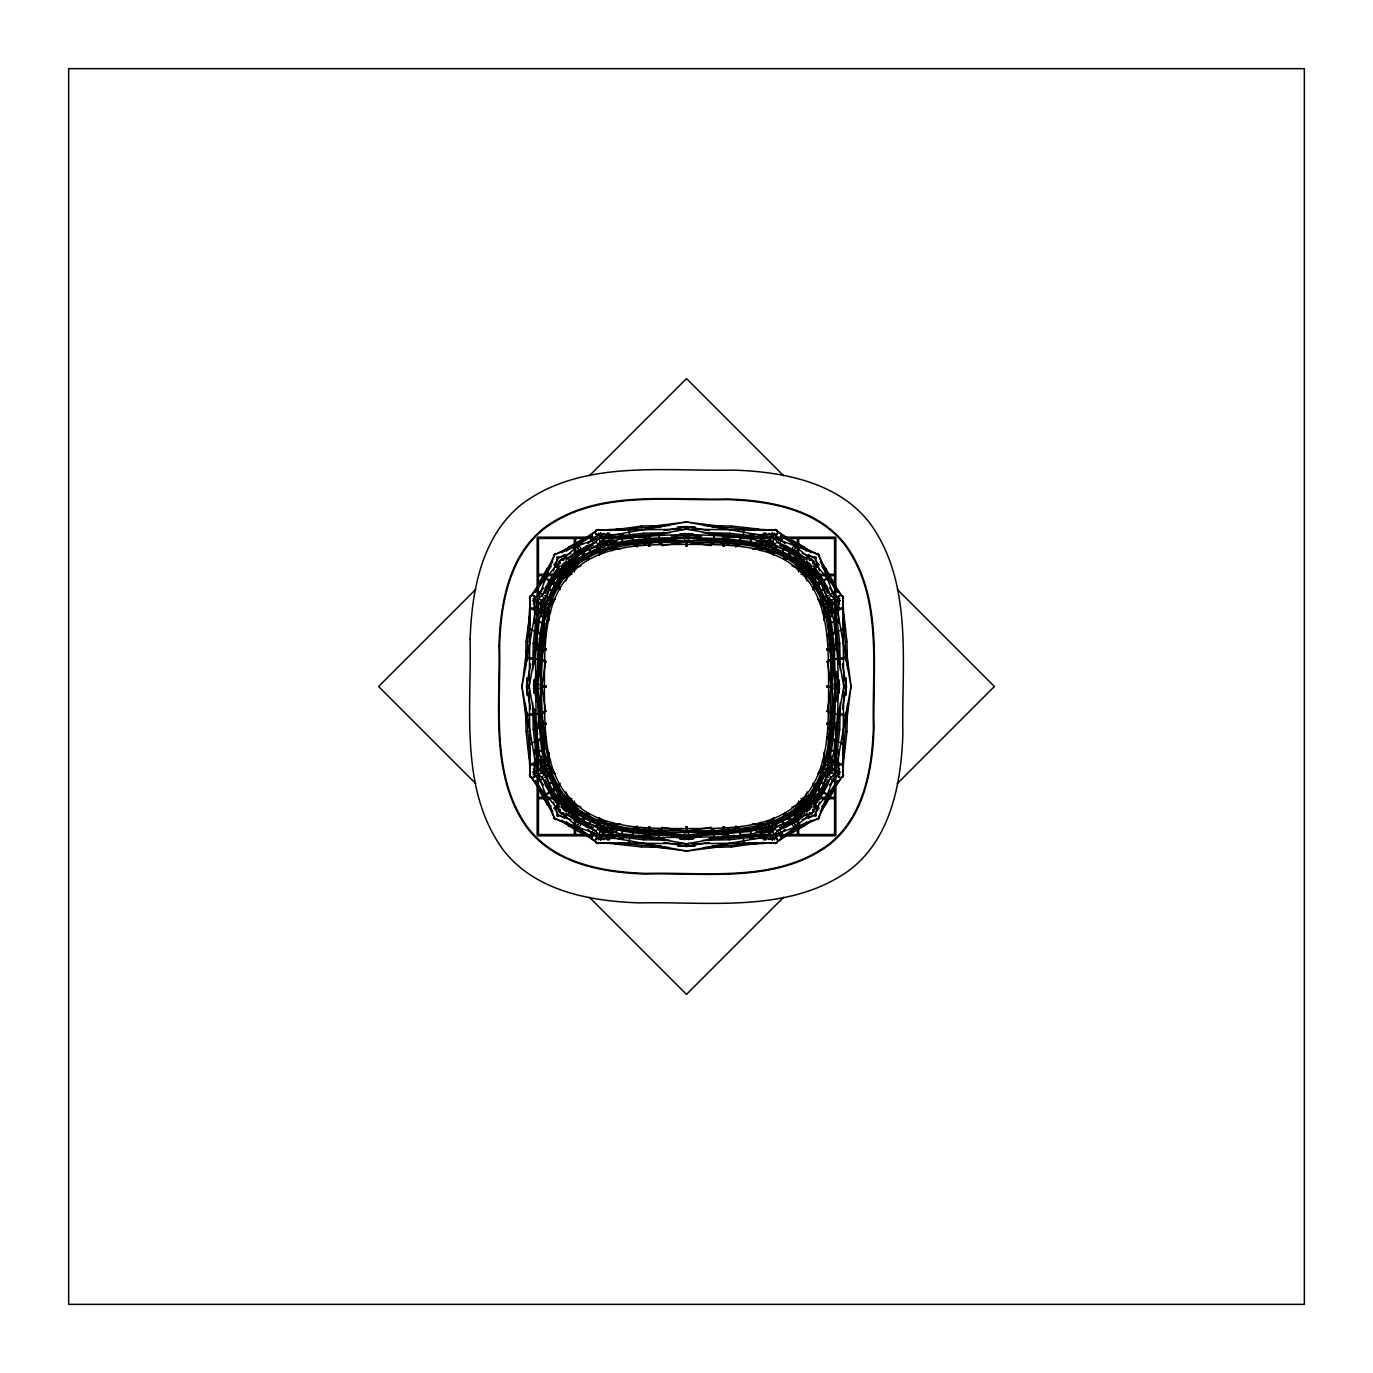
<?xml version="1.0" encoding="UTF-8"?>
<svg xmlns="http://www.w3.org/2000/svg" width="1373" height="1373" viewBox="0 0 1373 1373"><rect width="100%" height="100%" fill="white"/><g stroke="black" fill="none" stroke-linecap="round" stroke-linejoin="round"><path stroke-width="1.5" d="M533.239 659.4L533.239 658.233L526.425 656.998L526.425 658.148L533.239 659.4L533.239 658.233M549.732 792.41L549.732 791.26L549.732 792.41L552.203 792.427L556.494 789.08M584.366 816.884L584.366 815.734L575.201 828.691L579.921 821.449L579.921 822.599L582.392 822.616M788.634 556.116L788.634 557.266L797.799 544.309L793.079 551.551L793.079 550.401L790.608 550.384M823.268 580.59L823.268 581.74L823.268 580.59L820.797 580.573L816.506 583.92M839.761 714.767L839.761 713.6L846.575 714.852L846.575 716.002L839.761 714.767L839.761 713.6M529.223 688.302L530.27 595.882M533.754 688.354L533.857 679.892M534.131 655.11L534.183 650.888M534.492 623.411L534.801 595.933L534.166 608.136M838.508 749.589L838.199 777.067L838.834 764.864M838.817 722.112L838.869 717.89M839.143 693.108L839.246 684.646M842.73 777.118L843.777 684.698M543.021 648.296L543.073 644.04M543.193 632.85L543.451 609.869M829.549 763.131L829.807 740.15M829.927 728.96L829.979 724.704M535.916 688.319L536.156 671.363M536.5 646.46L537.169 599.812M541.46 616.837L541.7 599.881M831.3 773.119L831.54 756.163M835.831 773.188L836.5 726.54M836.844 701.637L837.084 684.681M525.464 669.355L526.065 641.534L530.51 609.801M526.923 677.953L526.923 695.047M527.301 660.825L527.713 641.569L530.373 617.678L528.742 617.507L530.356 617.781M845.699 712.175L845.287 731.431L842.627 755.322L844.258 755.493L846.935 731.534L847.536 703.645M846.077 695.047L846.077 677.953M532.69 670.127L533.256 643.559L534.904 643.594L537.461 620.802L535.848 620.51L537.701 612.444M534.114 680.39L534.114 692.61M534.475 664.034L534.904 643.594L533.256 643.491L535.83 620.613L537.461 620.802M539.383 670.058L539.915 645.43L541.563 645.464L540.481 686.483L541.563 727.536L539.932 727.639L544.171 757.33M757.33 828.829L727.639 833.068L727.45 831.437L686.517 832.519L645.464 831.437L645.43 833.085L670.058 833.617M645.55 831.437L645.361 833.068L623.479 830.631L623.668 828.983L645.773 831.643L645.876 829.996L624.286 827.576L607.175 823.611L606.815 825.224L624.011 829.189L624.389 827.593L624.114 829.206M727.158 541.357L727.124 543.004L748.714 545.424L765.825 549.389L766.185 547.776L748.989 543.811L727.227 541.357L727.055 543.004C687.135 542.816 646.202 538.971 607.175 549.389L606.815 547.776L624.011 543.811L645.773 541.357L645.945 543.004L645.842 541.357M615.67 544.171L645.361 539.932L645.55 541.563L686.483 540.481L727.536 541.563L727.57 539.915L702.942 539.383M828.829 757.33L833.068 727.639L831.437 727.45L832.519 686.517L831.437 645.464L833.068 645.361L828.829 615.67M833.617 702.942L833.085 727.57L831.437 727.536M838.525 708.966L838.096 729.406L835.539 752.198L837.152 752.49L835.299 760.556M838.886 692.61L838.886 680.39M840.31 702.873L839.744 729.441L838.096 729.406L839.744 729.509L837.17 752.387L835.539 752.198M541.872 686.191L542.112 679.841M543.279 648.588L544.961 604.206M548.874 620.819L549.406 606.488M607.964 828.176L608.136 823.663M764.864 549.337L765.036 544.824M823.594 766.512L824.126 752.181M828.039 768.794L829.721 724.412M830.888 693.159L831.128 686.809M528.399 629.006L530.356 595.779M842.644 777.221L844.601 743.994M541.357 645.842L543.004 645.876L541.357 645.773L543.794 624.114L547.776 606.815L549.389 607.175C538.714 658.954 538.714 714.046 549.389 765.825L547.776 766.185L543.811 748.989L545.407 748.611L543.794 748.886M541.786 643.559L544.017 623.668L542.369 623.479L539.932 645.361L541.563 645.55M670.127 840.31L643.559 839.744L643.594 838.096L620.802 835.539L620.613 837.17L643.491 839.744L643.662 838.096L664.034 838.525M645.773 831.643L645.945 829.996C685.865 830.184 726.798 834.029 765.825 823.611L766.185 825.224L748.989 829.189L748.611 827.593L748.886 829.206M727.45 541.563L727.639 539.932L757.33 544.171M702.873 532.69L729.441 533.256L729.406 534.904L752.198 537.461L752.387 535.83L729.509 533.256L729.338 534.904L708.966 534.475M831.643 645.842L829.996 645.876L831.643 645.773L829.206 624.114L825.224 606.815L823.611 607.175C834.029 646.237 830.184 687.187 829.996 727.124L831.643 727.227L828.983 749.332L830.631 749.521L829 749.229M526.597 650.407L521.791 688.027L537.495 599.486M527.644 677.987L526.563 686.483L527.644 695.013M845.356 695.013L846.437 686.517L845.356 677.987M846.403 722.593L851.209 684.973L835.505 773.514M537.135 688.045L543.794 643.834M548.496 612.718L549.131 608.514M541.614 688.714L545.665 661.803M688.045 542.181L688.714 537.701M684.286 835.299L684.955 830.819M827.335 711.197L831.386 684.286M823.869 764.486L824.504 760.282M829.206 729.166L835.865 684.955M528.965 687.959L537.65 638.496M542.764 609.389L543.862 603.142M533.428 688.731L535.985 674.177M837.015 698.823L839.572 684.269M829.138 769.858L830.236 763.611M835.35 734.504L844.035 685.041M526.546 686.637L530.613 663.897M540.104 610.625L541.957 600.293M535.642 687.976L536.311 684.235M537.529 677.507L541.649 654.458M542.764 648.176L543.519 643.988M603.125 836.157L603.914 831.695M769.086 541.305L769.875 536.843M829.481 729.012L830.236 724.824M831.351 718.542L835.471 695.493M836.689 688.765L837.358 685.024M831.043 772.707L832.896 762.375M842.387 709.103L846.455 686.363M533.428 604.446L534.749 598.748L533.136 598.371L534.715 598.851M540.241 608.771L541.631 602.713L540.018 602.335M602.335 832.982L602.713 831.369L608.771 832.759M617.781 842.644L617.404 844.241L609.801 842.49M620.888 835.556L620.51 837.152L612.444 835.299M752.112 537.444L752.49 535.848L760.556 537.701M755.219 530.356L755.596 528.759L763.199 530.51M770.665 540.018L770.287 541.631L764.229 540.241M832.759 764.229L831.369 770.287L832.982 770.665M839.572 768.554L838.251 774.252L839.864 774.629L838.285 774.149M842.49 763.199L844.241 755.596L842.644 755.219M544.171 615.67L542.386 623.393L544 623.771M623.771 829L623.393 830.614L615.67 828.829M749.229 544L749.607 542.386L749.332 544.017L729.441 541.786M829.206 748.886L827.576 748.714L829.189 748.989L825.224 766.185L823.611 765.825L827.593 748.611L829.996 727.055L831.643 727.158M735.859 547.089L736.855 544.377L739.326 544.377L739.326 545.527L736.855 545.527L736.855 544.377M636.145 828.623L636.145 827.473L633.674 827.473L633.674 828.623L636.145 828.623L637.141 825.911M538.01 598.937L554.949 553.576M540.79 604.463L542.266 600.516M545.939 590.665L549.629 580.796M553.302 570.945L558.451 557.129M558.794 584.555L560.287 580.573M812.713 792.427L814.206 788.445M814.549 815.871L819.698 802.055M823.371 792.204L827.061 782.335M830.734 772.484L832.21 768.537M818.051 819.424L834.99 774.063M543.657 604.583L560.802 559.377L563.616 560.459M554.606 588.485L556.837 582.598M562.793 566.877L564.286 562.947M560.459 809.384L559.377 812.198L604.583 829.343M812.541 563.616L813.623 560.802L768.417 543.657M808.714 810.053L810.207 806.123M816.163 790.402L818.394 784.515M829.343 768.417L812.198 813.623L809.384 812.541M535.453 592.278L539.263 582.306L547.158 568.611L548.582 569.435L540.739 583.01L539.314 582.186L540.808 582.89L539.28 586.872M598.851 838.285L598.268 839.83L598.748 838.251L604.446 839.572M774.149 534.715L774.732 533.17L774.252 534.749L768.554 533.428M833.72 786.128L832.192 790.11L833.737 790.694L837.547 780.722M542.249 596.517L545.888 586.992L553.422 573.914L560.064 565.951M543.777 597.101L541.597 602.816L540.052 602.232M545.235 593.29L547.415 587.575L545.888 586.992L547.364 587.695L554.846 574.738L553.422 573.914L554.761 574.858L557.387 571.717M549.217 598.628L559.206 578.822M602.232 832.948L602.816 831.403L597.101 829.223M770.768 540.052L770.184 541.597L775.899 543.777M780.722 553.319L780.139 554.864C801.66 564.818 817.107 584.744 823.646 607.295L825.19 606.694L819.458 591.917L821.003 591.334L823.783 598.628M821.552 775.608L819.458 781.083L821.003 781.666L823.783 774.372M827.765 779.71L825.585 785.425L827.112 786.008L830.751 776.483M829.223 775.899L831.403 770.184L832.948 770.768M548.479 609.681L551.774 602.078M557.541 588.777L567.495 565.865L571.649 567.667M565.83 581.071L570.825 569.572M567.667 801.351L565.865 805.505L588.777 815.459M569.778 807.204L571.58 803.051M801.42 569.949L803.222 565.796M805.333 571.649L807.135 567.495L784.223 557.541M802.175 803.428L807.17 791.929M815.459 784.223L805.505 807.135L801.351 805.333M821.226 770.922L824.521 763.319M545.184 574.086L555.224 553.456M555.636 562.964L558.382 557.301M814.618 815.699L817.364 810.036M817.776 819.544L827.816 798.914M607.055 839.572L609.526 839.572L607.055 839.572L608.737 836.277M764.263 536.723L765.945 533.428L763.474 533.428L765.945 533.428M553.388 592.158L560.647 579.646L569.246 569.349L570.516 570.413L580.83 561.814L592.982 554.812L607.295 549.354L606.694 547.81L591.917 553.542L591.334 551.997L598.628 549.217M579.887 812.541L580.71 811.1C565.247 800.202 554.829 783.64 549.354 765.705L547.81 766.306L553.319 780.722L554.864 780.139L553.388 780.842L560.647 793.354L569.246 803.651L570.516 802.587L569.349 803.754L579.766 812.456L592.158 819.612M780.962 553.491L781.786 552.049L794.178 559.206M793.113 560.459L792.29 561.9L793.234 560.544L803.651 569.246L802.587 570.516L803.754 569.349L812.456 579.766L819.612 592.158M780.842 819.612L793.354 812.353L803.651 803.754L802.587 802.484L803.754 803.651L812.456 793.234L819.612 780.842L818.188 780.018L823.646 765.705L825.19 766.306L819.681 780.722L818.136 780.139C808.182 801.66 788.256 817.107 765.705 823.646L766.306 825.19L780.722 819.681L780.139 818.136L781.786 820.951L794.178 813.794M813.794 794.178L820.951 781.786L819.509 780.962M778.68 540.619L780.722 537.427M590.836 833.977L592.879 830.785M780.121 542.215L782.164 539.023M592.278 835.573L594.32 832.381M562.638 578.067L560.836 576.9L559 579.749L560.785 580.916L562.072 578.943L560.27 577.776M577.776 812.73L578.943 810.928L580.916 812.215L579.749 814L576.9 812.164L578.067 810.362M795.224 560.27L794.057 562.072L792.084 560.785L793.251 559L796.1 560.836L794.933 562.638M810.362 794.933L812.164 796.1L814 793.251L812.215 792.084L810.928 794.057L812.73 795.224M529.446 598.216L541.357 580.539M533.205 600.756L535.59 597.204M775.745 535.573L778.285 531.814M594.715 841.186L597.255 837.427M837.41 775.796L839.795 772.244M831.643 792.461L843.554 774.784M563.943 576.162L562.57 578.084L560.819 576.849M576.849 812.181L578.084 810.43L576.162 809.057M796.151 560.819L794.916 562.57L796.838 563.943M809.057 796.838L810.43 794.916L812.181 796.151M544.051 606.54L559.189 586.168M569.229 572.678L571.769 569.246M548.96 607.553L555.276 599.04M767.198 550.247L769.893 546.608M603.107 826.392L605.802 822.753M817.724 773.96L824.04 765.447M801.231 803.754L803.771 800.322M813.811 786.832L828.949 766.46M574.034 810.242L575.338 808.543M797.662 564.457L798.966 562.758M788.377 553.25L795.345 544.309L795.345 545.459M584.623 819.75L577.655 828.691L577.655 827.541M556.443 577.484L536.294 601.906L538.628 603.828M539.795 604.789L545.184 598.25M557.232 583.645L559.909 580.401M769.172 538.628L771.094 536.294L795.516 556.443M771.489 542.507L774.372 539.005M598.628 833.995L601.511 830.493M603.828 834.372L601.906 836.706L577.484 816.557M813.091 792.599L815.768 789.355M827.816 774.75L833.205 768.211M816.557 795.516L836.706 771.094L834.372 769.172M552.735 561.9L547.243 568.491L548.496 569.538L551.26 566.26M529.412 597.907L561.78 559.086M532.896 600.808L543.674 587.867M549.063 581.414L553.113 576.557M562.552 565.247L565.264 561.986M542.661 605.562L553.542 592.535M775.436 535.607L778.337 532.123M558.022 814.875L556.975 816.128L558.125 814.978M814.978 558.125L816.025 556.872L814.875 558.022M594.663 840.877L597.564 837.393M819.458 780.465L830.339 767.438M807.736 811.014L810.448 807.753M815.613 801.283L818.239 798.142L819.492 799.206L812.936 807.049M819.887 796.443L823.937 791.586M829.326 785.133L840.104 772.192M811.22 813.914L843.588 775.093M821.74 806.74L824.504 803.462L825.757 804.509L820.265 811.1M579.766 812.456L580.83 811.186L592.982 818.188L607.295 823.646L606.694 825.19L592.278 819.681L592.861 818.136L591.214 820.951L578.822 813.794M575.63 814.155L578.05 811.306L580.522 811.306L580.522 813.777M790.831 561.162L796.117 554.949L798.588 554.949M797.37 558.845L794.95 561.694L792.478 561.694L796.117 557.404L796.117 554.949M574.412 818.051L576.883 818.051L576.883 815.596L580.522 811.306M576.883 818.051L582.169 811.838M572.078 572.078C542.867 602.095 544.703 647.73 544.394 686.5C544.703 725.27 542.867 770.905 572.078 800.922C602.095 830.133 647.73 828.297 686.5 828.606C725.27 828.297 770.905 830.133 800.922 800.922C830.133 770.905 828.297 725.27 828.606 686.5C828.297 647.73 830.133 602.095 800.922 572.078C770.905 542.867 725.27 544.703 686.5 544.394C647.73 544.703 602.095 542.867 572.078 572.078L566.311 566.311L563.84 566.311M578.05 813.777L578.239 808.8L574.068 813.52L574.068 815.991L571.597 815.974L571.597 813.503L575.768 808.8M798.091 565.487L801.626 561.66L801.403 557.026L798.932 557.009L798.932 559.48L794.761 564.2L794.95 559.223M797.232 564.2L801.403 559.498L798.932 559.48M564.08 817.467L566.723 814.601M564.08 818.617L566.723 815.768M806.277 557.232L808.92 554.383M806.277 558.399L808.92 555.533M574.909 807.513L571.374 811.34L571.374 813.811L568.92 813.811L568.92 811.34L572.438 807.513M800.562 565.487L804.08 561.66M800.27 565.573L804.2 561.471M572.112 800.888L566.311 806.689L566.328 811.529L568.8 811.529L568.8 809.057L571.425 806.329M801.575 566.671L804.2 563.943L809.16 563.84L809.16 566.311L806.689 566.311L800.888 572.112M568.8 811.529L572.73 807.427M475.676 589.429L378.605 686.5L475.676 783.571M589.429 475.676L686.5 378.605L783.571 475.676M783.571 897.324L686.5 994.395L589.429 897.324M897.324 783.571L994.395 686.5L897.324 589.429M561.471 804.2L565.573 800.27M568.8 809.057L563.84 809.16L563.943 804.2L566.671 801.575M806.329 571.425L809.057 568.8L811.529 568.8L811.529 566.328L809.057 566.328L809.057 568.8M807.427 572.73L811.529 568.8M807.513 572.438L811.34 568.903L813.811 568.92L813.811 571.391L811.34 571.374L807.513 574.909M815.39 566.054L818.239 563.428M553.714 808.251L556.58 805.625M563.943 804.2L559.189 804.08L559.189 801.609L561.66 801.626L565.487 798.091M816.42 567.375L819.286 564.749M554.761 809.572L557.61 806.946M561.66 804.097L565.487 800.562M808.8 575.768L813.52 571.597L815.974 571.614L815.974 574.068L813.52 574.068L808.8 578.239L813.777 578.05L811.306 578.05L811.306 580.522L813.777 580.522M564.2 797.232L559.48 801.403L557.026 801.386L557.026 798.932L559.48 798.932L564.2 794.761L561.729 794.761M558.845 797.37L561.694 794.95L561.694 792.478L557.421 796.117L557.421 798.588L554.949 798.588L554.949 796.117L561.162 790.814M811.306 578.05L814.155 575.63M811.306 580.522L815.579 576.883L818.051 576.883L818.051 574.412L815.579 574.412L815.579 576.883M811.838 582.186L818.051 576.883M561.9 552.735L568.491 547.243L569.538 548.496L566.26 551.26M565.951 560.064L573.794 553.508L586.872 545.939L596.517 542.249M571.717 557.387L574.858 554.761L573.794 553.508L574.738 554.846L587.695 547.364L586.872 545.939L587.575 547.415L593.29 545.235M592.278 553.319L592.861 554.864L592.158 553.388L579.646 560.647L569.349 569.246L570.413 570.516L561.814 580.83L554.812 592.982L549.354 607.295L547.81 606.694L553.542 591.917L551.997 591.334L554.812 592.982L553.319 592.278M812.456 579.766L811.186 580.83L812.541 579.887M560.544 793.234L561.814 792.17L560.459 793.113M801.283 815.613L798.142 818.239L799.206 819.492L807.049 812.936M806.74 821.74L803.462 824.504L804.509 825.757L811.1 820.265M559.086 561.78L597.907 529.412M561.986 565.264L565.247 562.552M576.557 553.113L581.414 549.063M587.867 543.674L600.808 532.896M592.535 553.542L605.562 542.661M532.123 778.337L535.607 775.436M837.393 597.564L840.877 594.663M767.438 830.339L780.465 819.458M772.192 840.104L785.133 829.326M791.586 823.937L796.443 819.887M807.753 810.448L811.014 807.736M775.093 843.588L813.914 811.22M577.484 556.443L601.906 536.294L603.828 538.628M580.401 559.909L583.645 557.232M596.654 546.505L604.789 539.795M538.628 769.172L536.294 771.094L556.443 795.516M539.005 774.372L542.507 771.489M830.493 601.511L833.995 598.628M834.372 603.828L836.706 601.906L816.557 577.484M768.211 833.205L776.346 826.495M789.355 815.768L792.599 813.091M795.516 816.557L771.094 836.706L769.172 834.372M555.447 786.815L543.639 795.997L543.639 797.147L558.245 785.802M557.661 785.099L560.133 785.099L560.133 786.248L557.661 786.248L560.115 783.194M814.755 587.198L829.361 575.853L829.361 577.003L817.553 586.185M812.885 589.806L815.339 586.752L812.867 586.752L812.867 587.901L815.339 587.901M808.543 575.338L810.242 574.034M562.758 798.966L564.457 797.662M569.246 571.769L572.627 569.263M586.168 559.189L606.54 544.051M599.04 555.276L607.553 548.96M546.608 769.893L550.247 767.198M822.753 605.802L826.392 603.107M765.447 824.04L773.96 817.724M766.46 828.949L786.832 813.811M800.373 803.737L803.754 801.231M576.162 563.943L578.084 562.57L576.849 560.819L579.749 559L580.916 560.785L578.943 562.072L577.776 560.27M812.73 577.776L810.928 578.943L812.215 580.916L814 579.749L812.164 576.9L810.43 578.084L809.057 576.162M560.27 795.224L562.072 794.057L560.785 792.084L559 793.251L560.836 796.1L562.57 794.916L563.943 796.838M796.838 809.057L794.916 810.43L796.151 812.181L793.251 814L792.084 812.215L794.057 810.928L795.224 812.73M580.539 541.357L598.216 529.446M597.204 535.59L600.756 533.205M531.814 778.285L535.573 775.745M837.427 597.255L841.186 594.715M772.244 839.795L775.796 837.41M774.784 843.554L792.461 831.643M810.362 578.067L812.164 576.9M560.836 796.1L562.638 794.933M539.967 779.332L536.774 782.541M538.37 781.512L541.563 779.452M544.652 777.461L547.655 775.539M825.345 597.461L828.348 595.539M831.437 593.548L834.63 591.488M833.033 593.668L836.226 590.459M578.822 559.206L591.214 552.049L592.038 553.491M553.491 780.962L552.049 781.786L559.206 794.178M531.608 764.126L536.568 761.62M538.216 760.779L541.322 759.2M531.608 765.293L536.568 762.77M836.432 610.23L841.392 607.707M831.678 613.8L834.784 612.221M836.432 611.38L841.392 608.874M553.456 555.224L574.086 545.184M557.301 558.382L562.964 555.636M810.036 817.364L815.699 814.618M798.914 827.816L819.544 817.776M588.777 557.541L565.865 567.495L567.667 571.649M602.078 551.774L609.681 548.479M569.572 570.825L581.071 565.83M801.351 567.667L805.505 565.865L815.459 588.777M803.051 571.58L807.204 569.778M565.796 803.222L569.949 801.42M571.649 805.333L567.495 807.135L557.541 784.223M791.929 807.17L803.428 802.175M763.319 824.521L770.922 821.226M784.223 815.459L807.135 805.505L805.333 801.351M592.278 535.453L582.306 539.263L568.611 547.158L569.435 548.582L583.01 540.739L582.186 539.314L582.89 540.808L586.872 539.28M597.101 543.777L602.816 541.597L602.232 540.052M819.681 592.278L818.136 592.861L820.951 591.214L813.794 578.822M838.285 598.851L839.83 598.268L838.251 598.748L839.572 604.446M832.948 602.232L831.403 602.816L829.223 597.101M540.052 770.768L541.597 770.184L543.777 775.899M534.715 774.149L533.17 774.732L534.749 774.252L533.428 768.554M775.608 821.552L781.083 819.458L781.666 821.003L774.372 823.783M775.899 829.223L770.184 831.403L770.768 832.948M779.71 827.765L785.425 825.585L786.008 827.112L776.483 830.751M786.128 833.72L790.11 832.192L790.694 833.737L780.722 837.547M604.583 543.657L559.377 560.802L560.459 563.616M562.947 564.286L566.877 562.793M809.384 560.459L812.198 559.377L829.343 604.583M563.616 812.541L560.802 813.623L543.657 768.417M806.123 810.207L810.053 808.714M768.417 829.343L813.623 812.198L812.541 809.384M553.576 554.949L598.937 538.01M557.129 558.451L570.945 553.302M576.849 551.088L590.665 545.939M600.516 542.266L604.463 540.79M580.573 560.287L584.555 558.794M788.445 814.206L792.427 812.713M768.537 832.21L772.484 830.734M782.335 827.061L796.151 821.912M802.055 819.698L815.871 814.549M774.063 834.99L819.424 818.051M534.921 741.866L534.921 740.716L541.254 738.417L541.254 739.566L528.176 744.338L528.176 743.188L530.63 743.188L530.63 744.338L528.159 744.338L530.63 744.338M838.079 631.134L838.079 632.284L831.746 634.583L831.746 633.434L844.824 628.662L844.824 629.812L842.37 629.812L842.37 628.662L844.841 628.662L842.37 628.662M609.801 530.51L641.466 526.065L669.355 525.464M604.446 533.428L598.748 534.749L598.371 533.136L598.851 534.715M612.444 537.701L620.51 535.848L620.888 537.444L643.662 534.904L664.034 534.475M608.771 540.241L602.713 541.631L602.335 540.018M832.982 602.335L831.369 602.713L832.759 608.771M842.644 617.781L844.241 617.404L842.49 609.801M838.525 664.034L838.096 643.594L835.539 620.802L837.152 620.51L835.299 612.444M829 623.771L830.614 623.393L828.983 623.668L831.214 643.559M544 749.229L542.386 749.607L544.017 749.332L541.357 727.227L543.004 727.055L541.357 727.158M534.475 708.966L534.904 729.406L537.461 752.198L535.848 752.49L537.701 760.556M530.356 755.219L528.759 755.596L530.51 763.199M540.018 770.665L541.631 770.287L540.241 764.229M764.229 832.759L770.287 831.369L770.665 832.982M760.556 835.299L752.49 837.152L752.112 835.556L729.338 838.096L708.966 838.525M768.554 839.572L774.252 838.251L774.629 839.864L774.149 838.285M763.199 842.49L731.534 846.935L703.645 847.536M533.239 713.6L526.425 714.852L526.425 716.002L533.239 714.767L533.239 713.6L533.239 714.767M542.129 711.986L544.6 711.986L544.6 713.136L542.129 713.136L542.129 711.986L546.248 711.231M839.761 658.233L846.575 656.998L846.575 658.148L839.761 659.4L839.761 658.233L839.761 659.4M826.752 661.769L830.871 661.014L830.871 659.864L828.4 659.864L828.4 661.014L830.871 661.014M599.486 537.495L687.924 521.723L650.407 526.597M600.293 541.957L610.625 540.104M663.897 530.613L686.637 526.546M643.988 543.519L648.176 542.764M654.458 541.649L677.507 537.529M684.235 536.311L687.976 535.642M831.695 603.914L836.157 603.125M536.843 769.875L541.305 769.086M685.024 837.358L688.765 836.689M695.493 835.471L718.542 831.351M724.824 830.236L729.012 829.481M686.363 846.455L709.103 842.387M762.375 832.896L772.707 831.043M773.514 835.505L685.076 851.277L722.593 846.403M603.142 543.862L609.389 542.764M638.496 537.65L687.959 528.965M674.177 535.985L688.731 533.428M684.269 839.572L698.823 837.015M685.041 844.035L734.504 835.35M763.611 830.236L769.858 829.138M608.514 549.131L612.718 548.496M643.834 543.794L688.045 537.135M661.803 545.665L688.714 541.614M537.701 688.714L542.181 688.045M830.819 684.955L835.299 684.286M684.286 831.386L711.197 827.335M684.955 835.865L729.166 829.206M760.282 824.504L764.486 823.869M677.987 527.644L686.483 526.563L695.013 527.644M695.013 845.356L686.517 846.437L677.987 845.356M643.559 541.786L623.668 544.017L623.479 542.369L623.771 544M835.539 620.802L837.17 620.613L839.744 643.491L838.096 643.662L839.744 643.559L840.31 670.127M537.461 752.198L535.83 752.387L533.256 729.509L534.904 729.338L533.256 729.441L532.69 702.873M727.158 831.643L727.124 829.996L727.227 831.643L749.332 828.983L749.521 830.631L749.229 829M595.779 530.356L625.367 528.622M608.136 534.166L596.036 534.886L623.411 534.492M764.864 838.834L776.964 838.114L749.589 838.508M747.633 844.378L777.221 842.644M604.206 544.961L648.588 543.279M679.841 542.112L686.191 541.872M606.488 549.406L620.819 548.874M823.663 608.136L828.176 607.964M544.824 765.036L549.337 764.864M752.181 824.126L766.512 823.594M686.809 831.128L693.159 830.888M724.412 829.721L768.794 828.039M660.825 527.301L641.569 527.713L617.678 530.373L617.507 528.742L617.781 530.356M677.953 526.923L695.047 526.923M670.127 532.69L643.559 533.256L643.594 534.904L643.491 533.256L620.613 535.83L620.802 537.461M680.39 534.114L692.61 534.114M670.058 539.383L645.43 539.915L645.464 541.563M831.437 645.464L833.085 645.43L833.617 670.058M541.563 727.536L539.915 727.57L539.383 702.942M702.942 833.617L727.57 833.085L727.536 831.437M692.61 838.886L680.39 838.886M702.873 840.31L729.441 839.744L729.406 838.096L729.509 839.744L752.387 837.17L752.198 835.539M695.047 846.077L677.953 846.077M712.175 845.699L731.431 845.287L755.322 842.627L755.493 844.258L755.219 842.644M599.812 537.169L646.46 536.5M671.363 536.156L688.319 535.916M599.881 541.7L616.837 541.46M756.163 831.54L773.119 831.3M684.681 837.084L701.637 836.844M726.54 836.5L773.188 835.831M595.882 530.27L688.302 529.223M650.888 534.183L655.11 534.131M679.892 533.857L688.354 533.754M609.869 543.451L632.85 543.193M644.04 543.073L648.296 543.021M724.704 829.979L728.96 829.927M740.15 829.807L763.131 829.549M684.646 839.246L693.108 839.143M717.89 838.869L722.112 838.817M684.698 843.777L777.118 842.73M630.482 529.978L630.482 528.828L628.01 528.828L628.01 529.978M607.055 533.428L609.526 533.428L607.055 533.428L608.737 536.723M582.392 550.384L579.921 550.401L579.921 551.551L575.184 544.309L584.366 557.266M572.73 565.573L568.8 561.471L566.328 561.471L566.311 566.311M575.63 558.845L578.05 561.694L580.522 561.694L580.522 559.223M571.425 566.671L568.8 563.943L563.84 563.84L563.943 568.8L566.671 571.425M563.943 566.328L561.471 566.328L561.66 571.374L565.487 574.909M563.943 568.8L561.471 568.8L565.573 572.73M561.729 578.239L564.2 578.239L559.48 574.068L557.026 574.068L557.026 571.614L559.48 571.597L564.2 575.768M556.494 583.92L552.203 580.573L549.732 580.59L549.732 581.74M530.63 628.662L528.176 628.662L528.176 629.812L530.63 629.812L530.63 628.662L528.159 628.662L541.254 633.434L541.254 634.583L534.921 632.284L534.921 631.134M528.176 629.812L530.63 629.812M534.921 632.284L537.392 632.284M835.608 740.716L838.079 740.716L838.079 741.866M842.37 743.188L844.824 743.188L844.841 744.338L842.37 744.338L842.37 743.188L844.841 743.188M816.506 789.08L820.797 792.427L823.268 792.41L823.268 791.26M811.271 794.761L808.8 794.761L813.52 798.932L815.974 798.932L815.974 801.386L813.52 801.403L808.8 797.232M806.329 801.575L809.057 804.2L811.529 804.2L811.529 806.672L806.689 806.689L800.888 800.888M801.575 806.329L804.2 809.057L809.16 809.16L809.16 806.689M797.37 814.155L794.95 811.306L792.478 811.306L792.478 813.777M790.608 822.616L793.079 822.599L793.079 821.449L797.816 828.691L788.634 815.734M765.945 839.572L763.474 839.572L765.945 839.572L764.263 836.277M742.518 843.022L742.518 844.172L744.99 844.172L744.99 843.022M630.482 528.828L628.01 528.828L630.464 536.723M742.518 529.978L742.518 528.828L744.99 528.828L744.99 529.978M646.923 537.152L537.804 537.152L537.804 538.456L631.94 538.456M726.077 537.152L835.196 537.152L835.196 538.456L741.06 538.456M646.923 538.456L681.145 538.456M691.855 538.456L726.077 538.456M636.145 544.377L633.674 544.377L633.674 545.527L636.145 545.527L636.145 544.377L637.141 547.089M574.412 554.949L576.883 554.949L582.169 561.162M578.05 561.694L580.522 561.694L576.883 557.404L574.412 557.421L574.326 537.804L575.63 537.804L575.63 554.915M574.068 559.48L574.068 557.009L571.597 557.026L571.597 559.498L574.068 559.48L578.239 564.2L578.05 559.223M571.374 561.66L571.374 559.189L568.92 559.189L568.92 561.66L571.374 561.66L574.909 565.487M561.66 571.374L559.189 571.391L559.189 568.92L561.66 568.903L565.487 572.438M557.06 574.326L537.804 574.326L537.804 575.63L554.915 575.63M561.334 574.326L572.043 574.326M800.957 574.326L811.666 574.326M815.94 574.326L835.196 574.326L835.196 575.63L818.085 575.63M559.206 575.63L569.898 575.63M803.102 575.63L813.794 575.63M554.949 574.412L554.949 576.883L557.421 576.883L561.694 580.522L561.694 578.05L558.845 575.63M557.661 587.901L560.133 587.901L560.133 586.752L557.661 586.752L560.115 589.806M550.642 611.5L537.804 611.5L537.804 612.804L550.642 612.804M822.358 611.5L835.196 611.5L835.196 612.804L822.358 612.804M546.368 648.674L537.804 648.674L537.804 649.978L546.368 649.978M826.632 648.674L835.196 648.674L835.196 649.978L826.632 649.978M542.129 661.014L544.6 661.014L544.6 659.864L542.129 659.864L542.129 661.014L546.248 661.769M542.078 685.848L546.368 685.848M826.632 685.848L830.922 685.848M542.078 687.152L546.368 687.152M826.632 687.152L830.922 687.152M830.871 711.986L828.4 711.986L828.4 713.136L830.871 713.136L830.871 711.986L826.752 711.231M546.368 723.022L537.804 723.022L537.804 724.326L546.368 724.326M826.632 723.022L835.196 723.022L835.196 724.326L826.632 724.326M842.37 744.338L844.841 744.338L831.746 739.566L831.746 738.417L838.079 740.716M550.642 760.196L537.804 760.196L537.804 761.5L550.642 761.5M822.358 760.196L835.196 760.196L835.196 761.5L822.358 761.5M815.339 785.099L812.867 785.099L812.867 786.248L815.339 786.248L812.885 783.194M814.155 797.37L811.306 794.95L811.306 792.478L815.579 796.117L818.051 796.117L818.051 798.588M554.915 797.37L537.804 797.37L537.804 798.674L557.06 798.674M559.206 797.37L569.898 797.37M803.102 797.37L813.794 797.37M818.085 797.37L835.196 797.37L835.196 798.674L815.579 798.588L815.579 796.117M561.334 798.674L572.043 798.674M800.957 798.674L811.666 798.674M807.513 798.091L811.34 801.626L813.811 801.609L813.811 804.08L811.34 804.097L807.513 800.562M794.95 813.777L794.95 811.306L792.478 811.306L796.117 815.596L796.117 818.051L798.588 818.051M798.091 807.513L801.626 811.34L804.08 811.34L800.562 807.513M794.761 811.271L794.761 808.8L798.932 813.52L801.403 813.503L797.232 808.8M801.626 813.811L804.08 813.811L804.2 809.057M796.117 815.596L798.588 815.579L798.674 835.196L797.37 835.196L797.37 818.085M736.855 828.623L739.326 828.623L739.326 827.473L736.855 827.473L736.855 828.623L735.859 825.911M631.94 834.544L537.804 834.544L537.804 835.848L646.923 835.848M646.923 834.544L681.145 834.544M691.855 834.544L726.077 834.544M741.06 834.544L835.196 834.544L835.196 835.848L726.077 835.848M630.482 843.022L630.482 844.172L628.01 844.172L628.01 843.022M742.518 844.172L744.99 844.172L742.536 836.277M742.518 528.828L744.99 528.828L742.536 536.723M796.117 557.404L798.588 557.421L798.674 537.804L797.37 537.804L797.37 554.915M801.626 559.189L804.08 559.189L804.2 563.943M801.626 561.66L806.672 561.471L806.689 566.311M842.37 629.812L844.824 629.812M835.608 632.284L838.079 632.284M534.921 740.716L537.392 740.716M528.176 743.188L530.63 743.188M559.223 792.478L561.694 792.478M559.223 794.95L561.694 794.95M554.949 796.117L557.421 796.117M566.311 806.689L561.471 806.672L561.66 801.626M568.92 811.34L571.374 811.34M571.597 813.503L574.068 813.52M576.883 815.596L574.412 815.579L574.326 835.196L575.63 835.196L575.63 818.085M630.482 844.172L628.01 844.172L630.464 836.277M684.698 529.223L777.118 530.27M684.646 533.754L693.108 533.857M717.89 534.131L722.112 534.183M749.589 534.492L777.067 534.801L764.864 534.166M724.704 543.021L728.96 543.073M740.15 543.193L763.131 543.451M609.869 829.549L632.85 829.807M644.04 829.927L648.296 829.979M623.411 838.508L595.933 838.199L608.136 838.834M650.888 838.817L655.11 838.869M679.892 839.143L688.354 839.246M595.882 842.73L688.302 843.777M684.681 535.916L701.637 536.156M726.54 536.5L773.188 537.169M756.163 541.46L773.119 541.7M599.881 831.3L616.837 831.54M599.812 835.831L646.46 836.5M671.363 836.844L688.319 837.084M703.645 525.464L731.466 526.065L755.493 528.742L755.322 530.373L731.363 527.695L712.175 527.301M660.825 845.699L641.569 845.287L617.678 842.627L617.507 844.258L641.466 846.935L669.355 847.536M686.809 541.872L693.159 542.112M724.412 543.279L768.794 544.961M752.181 548.874L766.512 549.406M544.824 607.964L549.337 608.136M823.663 764.864L828.176 765.036M606.488 823.594L620.819 824.126M604.206 828.039L648.588 829.721M679.841 830.888L686.191 831.128M747.633 528.622L777.221 530.356M595.779 842.644L625.367 844.378M722.593 526.597L684.973 521.791L773.514 537.495M650.407 846.403L688.027 851.209L599.486 835.505M684.955 537.135L729.166 543.794M760.282 548.496L764.486 549.131M684.286 541.614L711.197 545.665M830.819 688.045L835.299 688.714M537.701 684.286L542.181 684.955M661.803 827.335L688.714 831.386M608.514 823.869L612.718 824.504M643.834 829.206L688.045 835.865M685.041 528.965L734.504 537.65M763.611 542.764L769.858 543.862M684.269 533.428L698.823 535.985M674.177 837.015L688.731 839.572M603.142 829.138L609.389 830.236M638.496 835.35L687.959 844.035M686.363 526.546L709.103 530.613M762.375 540.104L772.707 541.957M685.024 535.642L688.765 536.311M695.493 537.529L718.542 541.649M724.824 542.764L729.012 543.519M536.843 603.125L541.305 603.914M831.695 769.086L836.157 769.875M643.988 829.481L648.176 830.236M654.458 831.351L677.507 835.471M684.235 836.689L687.976 837.358M600.293 831.043L610.625 832.896M663.897 842.387L686.637 846.455M774.063 538.01L819.424 554.949M768.537 540.79L772.484 542.266M782.335 545.939L796.151 551.088M802.055 553.302L815.871 558.451M788.445 558.794L792.427 560.287M580.573 812.713L584.555 814.206M557.129 814.549L570.945 819.698M576.849 821.912L590.665 827.061M600.516 830.734L604.463 832.21M553.576 818.051L598.937 834.99M806.123 562.793L810.053 564.286M562.947 808.714L566.877 810.207M780.722 535.453L790.694 539.263L804.389 547.158L803.565 548.582L789.99 540.739L790.814 539.314L790.11 540.808L786.128 539.28M776.483 542.249L786.008 545.888L799.086 553.422L807.049 560.064M779.71 545.235L785.425 547.415L786.008 545.888L785.305 547.364L798.262 554.846L799.086 553.422L798.142 554.761L801.283 557.387M774.372 549.217L781.666 551.997L781.083 553.542L766.306 547.81L765.705 549.354L780.139 554.864L780.842 553.388L793.354 560.647M597.392 821.552L591.917 819.458L591.334 821.003L598.628 823.783M593.29 827.765L587.575 825.585L586.992 827.112L596.517 830.751M586.872 833.72L582.89 832.192L582.306 833.737L592.278 837.547M763.319 548.479L770.922 551.774M791.929 565.83L803.428 570.825M565.796 569.778L569.949 571.58M803.051 801.42L807.204 803.222M569.572 802.175L581.071 807.17M602.078 821.226L609.681 824.521M798.914 545.184L819.544 555.224M810.036 555.636L815.699 558.382M557.301 814.618L562.964 817.364M553.456 817.776L574.086 827.816M831.678 759.2L834.784 760.779M836.432 761.62L841.392 764.126M531.608 607.707L536.568 610.23M836.432 762.77L841.392 765.293M531.608 608.874L536.568 611.38M538.216 612.221L541.322 613.8M560.459 579.887L561.9 580.71L560.544 579.766M812.541 793.113L811.1 792.29L812.456 793.234M833.033 779.332L836.226 782.541M825.345 775.539L828.348 777.461M831.437 779.452L834.63 781.512M538.37 591.488L541.563 593.548M544.652 595.539L547.655 597.461M539.967 593.668L536.774 590.459M774.784 529.446L792.461 541.357M772.244 533.205L775.796 535.59M837.427 775.745L841.186 778.285M531.814 594.715L535.573 597.255M597.204 837.41L600.756 839.795M580.539 831.643L598.216 843.554M766.46 544.051L786.832 559.189M800.373 569.263L803.754 571.769M765.447 548.96L773.96 555.276M822.753 767.198L826.392 769.893M546.608 603.107L550.247 605.802M599.04 817.724L607.553 824.04M569.246 801.231L572.627 803.737M586.168 813.811L606.54 828.949M562.758 574.034L564.457 575.338M808.543 797.662L810.242 798.966M817.553 786.815L829.361 795.997L829.361 797.147L814.755 785.802M558.245 587.198L543.639 575.853L543.639 577.003L555.447 586.185M768.211 539.795L776.346 546.505M789.355 557.232L792.599 559.909M830.493 771.489L833.995 774.372M539.005 598.628L542.507 601.511M580.401 813.091L583.645 815.768M596.654 826.495L604.789 833.205M775.093 529.412L813.914 561.78M772.192 532.896L785.133 543.674M791.586 549.063L796.443 553.113M807.753 562.552L811.014 565.264M837.393 775.436L840.877 778.337M532.123 594.663L535.607 597.564M561.986 807.736L565.247 810.448M576.557 819.887L581.414 823.937M587.867 829.326L600.808 840.104M559.086 811.22L597.907 843.588M811.1 552.735L804.509 547.243L803.462 548.496L806.74 551.26M767.438 542.661L780.465 553.542M558.125 558.022L556.872 556.975L558.022 558.125M814.875 814.978L816.128 816.025L814.978 814.875M592.535 819.458L605.562 830.339M571.717 815.613L574.858 818.239L573.794 819.492L565.951 812.936M566.26 821.74L569.538 824.504L568.491 825.757L561.9 820.265M811.838 790.814L818.051 796.117M554.949 576.883L561.162 582.186M554.761 563.428L557.61 566.054M816.42 805.625L819.286 808.251M553.714 564.749L556.58 567.375M815.39 806.946L818.239 809.572M807.427 800.27L811.529 804.2M800.27 807.427L804.2 811.529L806.672 811.529L806.689 806.689M568.92 561.66L572.438 565.487M806.277 814.601L808.92 817.467M806.277 815.768L808.92 818.617M564.08 554.383L566.723 557.232M564.08 555.533L566.723 558.399M571.597 559.498L575.768 564.2M790.831 811.838L796.117 818.051M820.265 561.9L825.757 568.491L824.504 569.538L821.74 566.26M812.936 565.951L819.492 573.794L827.061 586.872L830.751 596.517M815.613 571.717L818.239 574.858L819.492 573.794L818.154 574.738L825.636 587.695L827.061 586.872L825.585 587.575L827.765 593.29M819.458 592.535L830.339 605.562M793.234 812.456L792.17 811.186L793.113 812.541M579.766 560.544L580.83 561.814L579.887 560.459M542.661 767.438L553.542 780.465M557.387 801.283L554.761 798.142L553.508 799.206L560.064 807.049M551.26 806.74L548.496 803.462L547.243 804.509L552.735 811.1M811.22 559.086L843.588 597.907M807.736 561.986L810.448 565.247M819.887 576.557L823.937 581.414M829.326 587.867L840.104 600.808M594.663 532.123L597.564 535.607M775.436 837.393L778.337 840.877M532.896 772.192L543.674 785.133M549.063 791.586L553.113 796.443M562.552 807.753L565.264 811.014M529.412 775.093L561.78 813.914M813.091 580.401L815.768 583.645M827.816 598.25L833.205 604.789M598.628 539.005L601.511 542.507M771.489 830.493L774.372 833.995M539.795 768.211L545.184 774.75M557.232 789.355L559.909 792.599M584.623 553.25L577.655 544.309L577.655 545.459M788.377 819.75L795.345 828.691L795.345 827.541M797.662 808.543L798.966 810.242M574.034 562.758L575.338 564.457M801.231 569.246L803.771 572.678M813.811 586.168L828.949 606.54M817.724 599.04L824.04 607.553M603.107 546.608L605.802 550.247M767.198 822.753L769.893 826.392M548.96 765.447L555.276 773.96M544.051 766.46L559.189 786.832M569.229 800.322L571.769 803.754M831.643 580.539L843.554 598.216M837.41 597.204L839.795 600.756M594.715 531.814L597.255 535.573M775.745 837.427L778.285 841.186M533.205 772.244L535.59 775.796M529.446 774.784L541.357 792.461M794.933 810.362L796.1 812.164M576.9 560.836L578.067 562.638M592.278 537.427L594.32 540.619M780.121 830.785L782.164 833.977M590.836 539.023L592.879 542.215M778.68 832.381L780.722 835.573M817.776 553.456L827.816 574.086M814.618 557.301L817.364 562.964M555.636 810.036L558.382 815.699M545.184 798.914L555.224 819.544M821.226 602.078L824.521 609.681M802.175 569.572L807.17 581.071M801.42 803.051L803.222 807.204M569.778 565.796L571.58 569.949M565.83 791.929L570.825 803.428M548.479 763.319L551.774 770.922M837.547 592.278L833.737 582.306L825.842 568.611L824.418 569.435L832.261 583.01L833.686 582.186L832.192 582.89L833.72 586.872M551.448 775.608L553.542 781.083L551.997 781.666L549.217 774.372M545.235 779.71L547.415 785.425L545.888 786.008L542.249 776.483M539.28 786.128L540.808 790.11L539.263 790.694L535.453 780.722M808.714 562.947L810.207 566.877M816.163 582.598L818.394 588.485M554.606 784.515L556.837 790.402M562.793 806.123L564.286 810.053M818.051 553.576L834.99 598.937M814.549 557.129L819.698 570.945M823.371 580.796L827.061 590.665M830.734 600.516L832.21 604.463M812.713 580.573L814.206 584.555M558.794 788.445L560.287 792.427M540.79 768.537L542.266 772.484M545.939 782.335L549.629 792.204M553.302 802.055L558.451 815.871M538.01 774.063L554.949 819.424M829.481 643.988L830.236 648.176M831.351 654.458L835.471 677.507M836.689 684.235L837.358 687.976M535.642 685.024L536.311 688.765M537.529 695.493L541.649 718.542M542.764 724.824L543.519 729.012M835.505 599.486L851.277 687.924L846.403 650.407M831.043 600.293L832.896 610.625M842.387 663.897L846.455 686.637M769.086 831.695L769.875 836.157M603.125 536.843L603.914 541.305M526.546 686.363L530.613 709.103M540.104 762.375L541.957 772.707M537.495 773.514L521.723 685.076L526.597 722.593M829.138 603.142L830.236 609.389M835.35 638.496L844.035 687.959M837.015 674.177L839.572 688.731M533.428 684.269L535.985 698.823M528.965 685.041L537.65 734.504M542.764 763.611L543.862 769.858M823.869 608.514L824.504 612.718M829.206 643.834L835.865 688.045M827.335 661.803L831.386 688.714M684.286 537.701L684.955 542.181M688.045 830.819L688.714 835.299M541.614 684.286L545.665 711.197M537.135 684.955L543.794 729.166M548.496 760.282L549.131 764.486M842.644 595.779L844.601 629.006M838.834 608.136L838.114 596.036L838.508 623.411M534.166 764.864L534.886 776.964L534.492 749.589M528.399 743.994L530.356 777.221M828.039 604.206L829.721 648.588M830.888 679.841L831.128 686.191M823.594 606.488L824.126 620.819M764.864 823.663L765.036 828.176M607.964 544.824L608.136 549.337M548.874 752.181L549.406 766.512M541.872 686.809L542.112 693.159M543.279 724.412L544.961 768.794M847.536 669.355L846.935 641.534L844.258 617.507L842.627 617.678L845.305 641.637L845.699 660.825M527.301 712.175L527.713 731.431L530.373 755.322L528.742 755.493L526.065 731.534L525.464 703.645M835.831 599.812L836.5 646.46M836.844 671.363L837.084 688.319M831.3 599.881L831.54 616.837M541.46 756.163L541.7 773.119M535.916 684.681L536.156 701.637M536.5 726.54L537.169 773.188M842.73 595.882L843.777 688.302M838.817 650.888L838.869 655.11M839.143 679.892L839.246 688.354M829.549 609.869L829.807 632.85M829.927 644.04L829.979 648.296M543.021 724.704L543.073 728.96M543.193 740.15L543.451 763.131M533.754 684.646L533.857 693.108M534.131 717.89L534.183 722.112M529.223 684.698L530.27 777.118M838.92 607.707L838.92 608.857M838.92 764.143L838.92 765.293M835.848 646.923L835.848 537.804L834.544 537.804L834.544 631.94M835.848 726.077L835.848 835.196L834.544 835.196L834.544 741.06M834.544 646.923L834.544 681.145M834.544 691.855L834.544 726.077M833.342 659.4L833.342 660.567M833.342 712.433L833.342 713.6M820.797 580.573L820.797 581.74M820.797 791.26L820.797 792.427M814.996 803.154L814.996 804.303M813.52 571.597L813.52 574.068M813.52 798.932L813.52 801.403M811.34 568.903L811.34 571.374M811.34 801.626L811.34 804.097M809.057 804.2L809.057 806.672M807.547 797.456L807.547 796.289L805.076 796.306L805.076 797.456M801.626 811.34L801.403 815.974L798.932 815.991L798.932 813.52M798.674 561.334L798.674 572.043M798.674 800.957L798.674 811.666M797.37 559.206L797.37 569.898M797.37 803.102L797.37 813.794M792.478 559.223L792.478 561.694M761.5 550.642L761.5 537.804L760.196 537.804L760.196 550.642M761.5 822.358L761.5 835.196L760.196 835.196L760.196 822.358M740.064 535.573L740.064 536.723M740.064 836.277L740.064 837.427M724.326 546.368L724.326 537.804L723.022 537.804L723.022 546.368M724.326 826.632L724.326 835.196L723.022 835.196L723.022 826.632M687.152 542.078L687.152 546.368M687.152 826.632L687.152 830.922M685.848 542.078L685.848 546.368M685.848 826.632L685.848 830.922M649.978 546.368L649.978 537.804L648.674 537.804L648.674 546.368M649.978 826.632L649.978 835.196L648.674 835.196L648.674 826.632M632.936 535.573L632.936 536.723M632.936 836.277L632.936 837.427M612.804 550.642L612.804 537.804L611.5 537.804L611.5 550.642M612.804 822.358L612.804 835.196L611.5 835.196L611.5 822.358M576.883 554.949L576.883 557.404M575.63 559.206L575.63 569.898M575.63 803.102L575.63 813.794M574.326 561.334L574.326 572.043M574.326 800.957L574.326 811.666M568.8 561.471L568.8 563.943M559.48 571.597L559.48 574.068M559.48 798.932L559.48 801.403M558.004 568.697L558.004 569.846M557.421 574.412L557.421 576.883M552.203 580.573L552.203 581.74M552.203 791.26L552.203 792.427M539.658 659.4L539.658 660.567M539.658 712.433L539.658 713.6M538.456 631.94L538.456 537.804L537.152 537.804L537.152 646.923M538.456 646.923L538.456 681.145M538.456 691.855L538.456 726.077M538.456 741.06L538.456 835.196L537.152 835.196L537.152 726.077M534.08 607.707L534.08 608.857M534.08 764.143L534.08 765.293M558.004 803.154L558.004 804.303L558.004 803.154M814.996 568.697L814.996 569.846L814.996 568.697M535.47 659.229L536.208 728.497L538.868 750.911L541.649 750.499L548.462 775.625L545.819 776.552L543.142 768.846L545.785 767.919L543.107 768.743L538.885 750.997L541.631 750.43C536.809 699.835 532.741 646.477 548.462 597.375L545.819 596.448L543.142 604.154L545.785 605.081L543.107 604.257L540.825 612.667L538.885 622.003L541.631 622.57L538.868 622.089L536.208 644.435L535.47 659.177L538.267 659.315L535.47 659.229M659.263 834.733L659.229 837.53L728.497 836.792L750.911 834.132L750.499 831.351L775.625 824.538L776.552 827.181L768.846 829.858L767.919 827.215L768.743 829.893L750.997 834.115L750.43 831.369C699.835 836.191 646.477 840.259 597.375 824.538L596.448 827.181L604.154 829.858L605.081 827.215L604.257 829.893L622.003 834.115L622.57 831.369L622.089 834.132L659.177 837.53L659.315 834.733M686.517 535.161L686.483 537.959C656.654 538.25 625.728 537.718 597.375 548.462L596.448 545.819L604.154 543.142L605.081 545.785L604.257 543.107L622.003 538.885L622.57 541.631L622.089 538.868C664.686 533.411 708.314 533.411 750.911 538.868L750.499 541.649L775.625 548.462L776.552 545.819L768.846 543.142L767.919 545.785L768.743 543.107L750.997 538.885L750.43 541.631L728.291 539.005L686.483 537.959L686.483 535.161M686.517 835.041L686.483 837.839L686.483 835.041M713.771 535.47L713.737 538.267L713.823 535.47M835.041 686.483C834.75 716.328 835.282 747.272 824.538 775.625L827.181 776.552L829.858 768.846L827.215 767.919L829.893 768.743L834.115 750.997L831.369 750.43L834.132 750.911C839.59 708.314 839.59 664.686 834.132 622.089L831.351 622.501L824.538 597.375L827.181 596.448L829.858 604.154L827.215 605.081L829.893 604.257L834.115 622.003L831.369 622.57L833.995 644.709L835.041 686.517L837.839 686.517L835.041 686.517M470.115 639.303C471.66 709.378 459.183 790.007 503.582 850.436C535.487 891.214 590.459 901.254 639.303 902.885C709.378 901.34 790.007 913.817 850.436 869.418C891.214 837.513 901.254 782.541 902.885 733.697C901.34 663.622 913.817 582.993 869.418 522.564C837.513 481.786 782.541 471.746 733.697 470.115C663.622 471.66 582.993 459.183 522.564 503.582C481.786 535.487 471.746 590.459 470.115 639.303M498.983 645.602C500.476 706.357 489.337 776.277 527.781 828.726C555.464 864.149 603.228 872.696 645.602 874.017C706.357 872.524 776.277 883.663 828.726 845.219C864.149 817.536 872.696 769.772 874.017 727.398C872.524 666.643 883.663 596.723 845.219 544.274C817.536 508.851 769.772 500.304 727.398 498.983C666.643 500.476 596.723 489.337 544.274 527.781C508.851 555.464 500.304 603.228 498.983 645.602M499.6 645.739C501.094 706.288 489.989 775.985 528.313 828.262C555.911 863.566 603.502 872.078 645.739 873.4C706.288 871.906 775.985 883.011 828.262 844.687C863.566 817.089 872.078 769.498 873.4 727.261C871.906 666.712 883.011 597.015 844.687 544.738C817.089 509.434 769.498 500.922 727.261 499.6C666.712 501.094 597.015 489.989 544.738 528.313C509.434 555.911 500.922 603.502 499.6 645.739M641.569 845.287L641.534 846.935L641.637 845.305M731.466 526.065L731.431 527.713L731.534 526.065M686.517 540.481L686.483 542.129L686.483 540.481M686.517 830.871L686.483 832.519L686.483 830.871M644.641 833.995L644.503 836.792L644.709 833.995M728.497 536.208L728.359 539.005L728.565 536.208M632.781 832.862L632.507 835.659L632.85 832.879M740.493 537.341L740.219 540.138L740.562 537.358M748.886 543.794L748.714 545.424L748.989 543.811M613.319 829.464L612.753 832.21L613.405 829.481M760.247 540.79L759.681 543.536L760.333 540.825M548.925 589.257L545.853 596.363L548.428 597.478L554.915 583.92L552.444 582.615L548.977 589.171L551.448 590.476L548.925 589.257M590.373 821.5L589.257 824.075L596.363 827.147L597.478 824.572L583.92 818.085L582.615 820.556L589.171 824.023L590.476 821.552M776.637 545.853L775.522 548.428L789.08 554.915L790.385 552.444L783.829 548.977L782.524 551.448L783.743 548.925L776.637 545.853M824.572 775.522L818.085 789.08L820.556 790.385L824.023 783.829L821.552 782.524L824.075 783.743L827.147 776.637L824.572 775.522M569.435 824.418L568.611 825.842L582.186 833.686L583.01 832.261L569.435 824.418M574.738 818.154L573.914 819.578L586.872 827.061L587.695 825.636L574.738 818.154M825.636 785.305L818.154 798.262L819.578 799.086L827.061 786.128L825.636 785.305M832.261 789.99L824.418 803.565L825.842 804.389L833.686 790.814L832.261 789.99M556.374 576.471L552.512 582.512L554.864 584.023L558.742 577.982L556.374 576.471M577.982 814.258L576.471 816.626L582.512 820.488L584.023 818.136L577.982 814.258M790.488 552.512L788.977 554.864L795.018 558.742L796.529 556.374L790.488 552.512M818.136 788.977L814.258 795.018L816.626 796.529L820.488 790.488L818.136 788.977M560.716 570.79L556.443 576.368L558.674 578.084L567.564 567.478L565.487 565.573L560.802 570.705L562.861 572.592L560.716 570.79M572.507 810.053L570.79 812.284L576.368 816.557L578.084 814.326L567.478 805.436L565.573 807.513L570.705 812.198L572.592 810.139M796.632 556.443L794.916 558.674L805.522 567.564L807.427 565.487L802.295 560.802L800.408 562.861L802.21 560.716L796.632 556.443M814.326 794.916L805.436 805.522L807.513 807.427L812.198 802.295L810.139 800.408L812.284 802.21L816.557 796.632L814.326 794.916M570.705 560.802L565.573 565.487L567.478 567.564L578.084 558.674L576.368 556.443L570.79 560.716L572.507 562.947L570.705 560.802M807.513 565.573L805.436 567.478L814.326 578.084L816.557 576.368L812.284 570.79L810.053 572.507L812.198 570.705L807.513 565.573M562.861 800.408L560.802 802.295L565.487 807.427L567.564 805.522L558.674 794.916L556.443 796.632L560.716 802.21L562.947 800.493M805.522 805.436L794.916 814.326L796.632 816.557L802.21 812.284L800.493 810.053L802.295 812.198L807.427 807.513L805.522 805.436M582.512 552.512L576.471 556.374L577.982 558.742L584.023 554.864L582.512 552.512M816.626 576.471L814.258 577.982L818.136 584.023L820.488 582.512L816.626 576.471M554.864 788.977L552.512 790.488L556.374 796.529L558.742 795.018L554.864 788.977M795.018 814.258L788.977 818.136L790.488 820.488L796.529 816.626L795.018 814.258M547.364 785.305L545.939 786.128L553.422 799.086L554.846 798.262L547.364 785.305M540.739 789.99L539.314 790.814L547.158 804.389L548.582 803.565L540.739 789.99M798.262 818.154L785.305 825.636L786.128 827.061L799.086 819.578L798.262 818.154M803.565 824.418L789.99 832.261L790.814 833.686L804.389 825.842L803.565 824.418M589.171 548.977L582.615 552.444L583.92 554.915L597.478 548.428L596.363 545.853L589.257 548.925L590.373 551.5L589.171 548.977M820.556 582.615L818.085 583.92L824.572 597.478L827.147 596.363L824.075 589.257L821.5 590.373L824.023 589.171L820.556 582.615M551.448 782.524L548.977 783.829L552.444 790.385L554.915 789.08L548.428 775.522L545.853 776.637L548.925 783.743L551.5 782.627M789.08 818.085L775.522 824.572L776.637 827.147L783.743 824.075L782.627 821.5L783.829 824.023L790.385 820.556L789.08 818.085M832.175 612.667L829.481 613.405L832.21 612.753M543.519 759.595L540.825 760.333L543.536 759.681M829.189 624.011L827.593 624.389L829.206 624.114M835.642 632.438L832.879 632.85L835.659 632.507M540.121 740.15L537.358 740.562L540.138 740.219M846.935 641.466L845.305 641.637L846.935 641.534M527.695 731.363L526.065 731.534L527.713 731.431M836.792 644.435L833.995 644.709L836.792 644.503M539.005 728.291L536.208 728.565L539.005 728.359M837.53 659.177L834.733 659.315L837.53 659.229M538.267 713.685L535.47 713.823L538.267 713.737M542.129 686.483L540.481 686.517L542.129 686.517M832.519 686.483L830.871 686.517L832.519 686.517M537.959 686.483L535.161 686.517L537.959 686.517M561.694 578.05L559.223 578.05L561.694 578.05M561.694 580.522L559.223 580.522L561.694 580.522M813.777 792.478L811.306 792.478L813.777 792.478M813.777 794.95L811.306 794.95L813.777 794.95M1304.35 68.65L68.65 68.65L68.65 1304.35L1304.35 1304.35L1304.35 68.65M661.666 542.798L659.194 542.798L659.194 543.948L661.666 543.948L661.666 542.798M713.806 542.798L711.334 542.798L711.334 543.948L713.806 543.948L713.806 542.798M617.266 547.484L614.795 547.484L614.795 548.634L617.266 548.634L617.266 547.484M601.717 552.118L599.246 552.118L599.246 553.285L601.717 553.268L601.717 552.118M588.554 558.33L586.082 558.33L586.082 559.48L588.554 559.48L588.554 558.33M577.364 566.105L574.892 566.122L574.892 567.272L577.364 567.272L577.364 566.105M567.924 575.544L565.453 575.544L565.453 576.711L567.924 576.694L567.924 575.544M553.937 599.915L551.465 599.915L551.465 601.065L553.937 601.065L553.937 599.915M549.286 615.447L546.814 615.447L546.814 616.597L549.286 616.597L549.286 615.447M546.179 634.326L543.708 634.326L543.708 635.493L546.179 635.476L546.179 634.326M829.292 634.326L826.821 634.326L826.821 635.476L829.292 635.493L829.292 634.326M546.179 737.524L543.708 737.507L543.708 738.674L546.179 738.674L546.179 737.524M829.292 737.507L826.821 737.524L826.821 738.674L829.292 738.674L829.292 737.507M826.186 756.403L823.714 756.403L823.714 757.553L826.186 757.553L826.186 756.403M821.535 771.935L819.063 771.935L819.063 773.085L821.535 773.085L821.535 771.935M798.108 805.728L795.636 805.728L795.636 806.895L798.108 806.878L798.108 805.728M786.918 813.52L784.446 813.52L784.446 814.67L786.918 814.67L786.918 813.52M773.754 819.715L771.283 819.732L771.283 820.882L773.754 820.882L773.754 819.715M758.205 824.366L755.734 824.366L755.734 825.516L758.205 825.516L758.205 824.366M661.666 829.052L659.194 829.052L659.194 830.202L661.666 830.202L661.666 829.052M713.806 829.052L711.334 829.052L711.334 830.202L713.806 830.202L713.806 829.052M758.205 547.484L755.734 547.484L755.734 548.634L758.205 548.634L758.205 547.484M773.754 552.118L771.283 552.118L771.283 553.268L773.754 553.285L773.754 552.118M786.918 558.33L784.446 558.33L784.446 559.48L786.918 559.48L786.918 558.33M798.108 566.122L795.636 566.105L795.636 567.272L798.108 567.272L798.108 566.122M807.547 575.544L805.076 575.544L805.076 576.694L807.547 576.711L807.547 575.544M821.535 599.915L819.063 599.915L819.063 601.065L821.535 601.065L821.535 599.915M826.186 615.447L823.714 615.447L823.714 616.597L826.186 616.597L826.186 615.447M549.286 756.403L546.814 756.403L546.814 757.553L549.286 757.553L549.286 756.403M553.937 771.935L551.465 771.935L551.465 773.085L553.937 773.085L553.937 771.935M567.924 796.306L565.453 796.289L565.453 797.456L567.924 797.456L567.924 796.306M577.364 805.728L574.892 805.728L574.892 806.878L577.364 806.895L577.364 805.728M588.554 813.52L586.082 813.52L586.082 814.67L588.554 814.67L588.554 813.52M601.717 819.732L599.246 819.715L599.246 820.882L601.717 820.882L601.717 819.732M617.266 824.366L614.795 824.366L614.795 825.516L617.266 825.516L617.266 824.366M837.53 713.771L834.733 713.737L837.53 713.823M527.713 641.569L526.065 641.534L527.695 641.637M846.935 731.466L845.287 731.431L846.935 731.534M539.005 644.641L536.208 644.503L539.005 644.709M836.792 728.497L833.995 728.359L836.792 728.565M540.138 632.781L537.341 632.507L540.121 632.85M835.659 740.493L832.862 740.219L835.642 740.562M545.424 624.286L543.794 624.114L545.407 624.389M543.536 613.319L540.79 612.753L543.519 613.405M832.21 760.247L829.464 759.681L832.175 760.333M760.333 832.175L759.595 829.481L760.247 832.21M613.405 543.519L612.667 540.825L613.319 543.536M624.389 545.407L624.011 543.811L624.286 545.424M740.562 835.642L740.15 832.879L740.493 835.659M632.85 540.121L632.438 537.358L632.781 540.138M731.534 846.935L731.363 845.305L731.466 846.935M641.637 527.695L641.466 526.065L641.569 527.713M728.565 836.792L728.291 833.995L728.497 836.792M644.709 539.005L644.435 536.208L644.641 539.005M713.823 837.53L713.685 834.733L713.771 837.53M659.315 538.267L659.177 535.47L659.263 538.267"/></g></svg>
